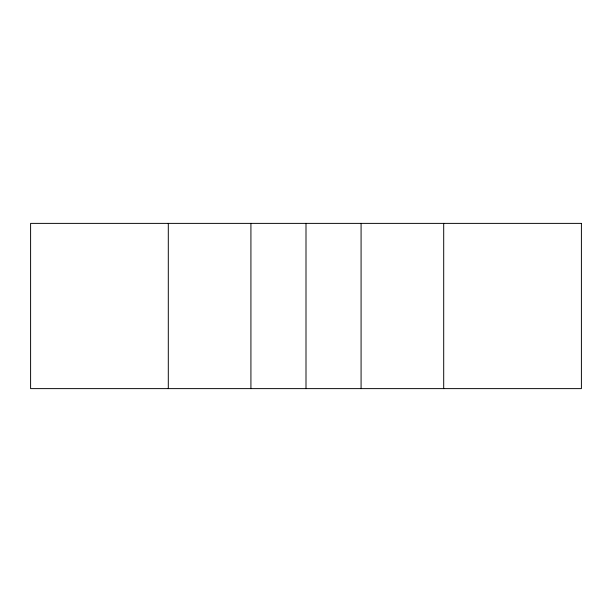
<?xml version="1.0" encoding="UTF-8"?>
<svg xmlns="http://www.w3.org/2000/svg" width="612" height="612" viewBox="0 0 612 612"><rect width="100%" height="100%" fill="white"/><g stroke="black" fill="none" stroke-linecap="round" stroke-linejoin="round"><path stroke-width="0.92" d="M443.7 223.38L443.7 388.62M361.08 223.38L361.08 388.62M306 223.38L306 388.62M250.92 223.38L250.92 388.62M168.3 223.38L168.3 388.62M581.4 223.38L30.6 223.38L30.6 388.62L581.4 388.62L581.4 223.38"/></g></svg>
